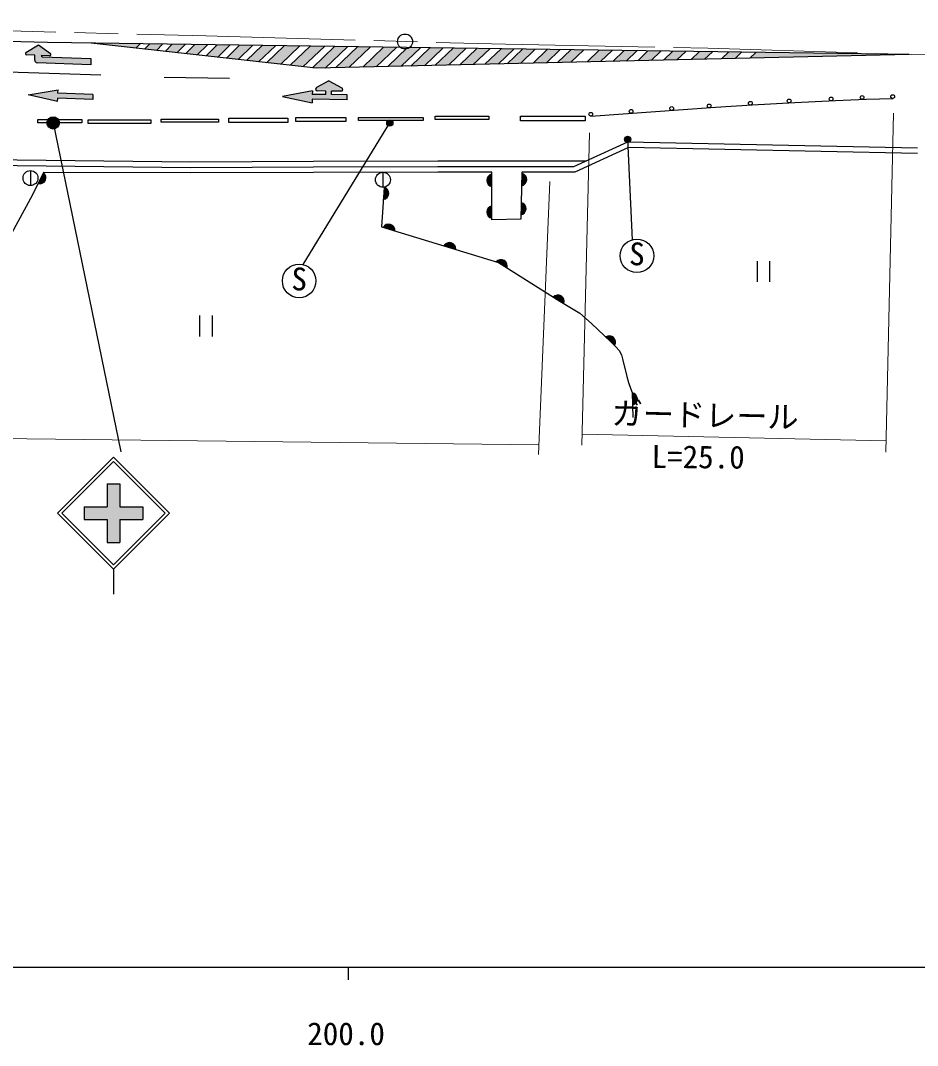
# Model space of a CAD drawing. Units: millimetres at full size, sheet at 1:1000; details may follow other scales. Extents: x 40000 to 680000, y 20000 to 380000.
# Drawn here: x 241709 to 313716, y 198715 to 281036 of the extents above; entities that cross this region are included whole.
import ezdxf
from ezdxf.enums import TextEntityAlignment as Align

# ---------------------------------------------------------------- set-up
doc = ezdxf.new("R2010")
doc.units = ezdxf.units.MM
doc.header["$LTSCALE"] = 1000
doc.linetypes.add('CHAIN', pattern=[18.5, 12, -1.5, 3.5, -1.5])
for name, color, linetype, lineweight in [('M-BGD', 7, 'Continuous', 25), ('M-BGD-EXST', 7, 'Continuous', 25), ('M-BMK', 2, 'CHAIN', 13), ('M-BMK-SRVR', 3, 'Continuous', 25), ('M-STR-HTXT', 7, 'Continuous', 13), ('M-STR-STRC', 7, 'Continuous', 25), ('M-TTL-BAND', 7, 'Continuous', 25)]:
    doc.layers.add(name, color=color, linetype=linetype, lineweight=lineweight)
doc.styles.add('ＭＳ ゴシック', font='')
doc.styles.get('ＭＳ ゴシック').set_extended_font_data('MS Gothic')

msp = doc.modelspace()

# ---------------------------------------------------------------- hatches: boundary and pattern name
at = {"layer": 'M-BGD'}
for points in [[(243119, 267936, 0.82183), (243556, 268825)], [(279542, 268692, 0.82183), (279542, 267702)], [(281930, 267765, 0.82183), (281955, 268755)], [(270835, 266661, 0.82183), (270897, 267650)], [(279542, 266141, 0.82183), (279542, 265150)], [(281871, 265425, 0.82183), (281896, 266416)], [(271772, 264129, 0.82183), (270824, 264418)], [(276645, 262644, 0.82183), (275698, 262932)], [(280766, 261166, 0.82183), (279899, 261644)], [(285320, 258306, 0.82183), (284476, 258825)], [(289399, 254928, 0.82183), (288687, 255617)], [(290831, 250144, 0.82183), (290810, 251135)]]:
    msp.add_hatch(color=256, dxfattribs=at).paths.add_polyline_path(points)
at = {"layer": 'M-BGD-EXST'}
for points in [[(271606, 272812, 1), (271106, 272812, 0.41421), (271356, 272562, 0.41421)], [(290697, 271500, 1), (290197, 271500, 0.41421), (290447, 271250, 0.41421)]]:
    msp.add_hatch(color=256, dxfattribs=at).paths.add_polyline_path(points)
at = {"layer": 'M-STR-STRC'}
for points in [[(247363, 277981), (247344, 277481), (243047, 277642), (243040, 277642), (243033, 277643), (243026, 277644), (243019, 277645), (243013, 277646), (243006, 277648), (242999, 277650), (242992, 277652), (242986, 277654), (242979, 277657), (242976, 277658), (242973, 277659), (242970, 277661), (242967, 277662), (242963, 277664), (242960, 277665), (242957, 277667), (242954, 277669), (242951, 277671), (242948, 277672), (242945, 277674), (242942, 277676), (242940, 277678), (242937, 277680), (242934, 277682), (242931, 277684), (242928, 277687), (242926, 277689), (242923, 277691), (242921, 277693), (242918, 277696), (242915, 277698), (242913, 277701), (242910, 277703), (242908, 277706), (242906, 277708), (242903, 277711), (242901, 277714), (242899, 277716), (242897, 277719), (242895, 277722), (242893, 277725), (242891, 277727), (242889, 277730), (242887, 277733), (242885, 277736), (242883, 277739), (242881, 277742), (242880, 277745), (242878, 277748), (242876, 277751), (242875, 277755), (242873, 277758), (242870, 277764), (242868, 277771), (242865, 277777), (242863, 277784), (242861, 277790), (242860, 277797), (242858, 277804), (242857, 277811), (242856, 277818), (242855, 277825), (242855, 277832), (242855, 277839), (242855, 277846), (242870, 278248), (242192, 278274), (242186, 278275), (242181, 278275), (242176, 278276), (242171, 278278), (242166, 278279), (242161, 278281), (242158, 278282), (242155, 278284), (242152, 278285), (242148, 278287), (242145, 278289), (242143, 278291), (242140, 278293), (242137, 278295), (242134, 278297), (242132, 278299), (242129, 278302), (242127, 278304), (242124, 278307), (242122, 278309), (242120, 278312), (242118, 278315), (242116, 278318), (242114, 278321), (242112, 278324), (242110, 278327), (242109, 278330), (242107, 278333), (242105, 278338), (242103, 278343), (242102, 278348), (242101, 278353), (242100, 278358), (242099, 278363), (242099, 278368), (242098, 278374), (242098, 278379), (242099, 278384), (242100, 278391), (242101, 278398), (242104, 278406), (242107, 278414), (242113, 278425), (242126, 278443), (242144, 278458), (243151, 279089), (244108, 278385), (244111, 278382), (244114, 278380), (244116, 278378), (244119, 278375), (244121, 278373), (244123, 278370), (244126, 278368), (244128, 278365), (244130, 278362), (244132, 278359), (244134, 278356), (244135, 278353), (244137, 278350), (244140, 278344), (244142, 278339), (244144, 278334), (244145, 278329), (244146, 278324), (244147, 278319), (244147, 278313), (244148, 278308), (244148, 278303), (244148, 278298), (244147, 278292), (244146, 278286), (244144, 278279), (244142, 278270), (244138, 278261), (244131, 278249), (244116, 278232), (244099, 278219), (244090, 278214), (244082, 278211), (244075, 278209), (244068, 278207), (244062, 278206), (244056, 278205), (244051, 278205), (244046, 278205), (243369, 278227), (243370, 278222), (243370, 278216), (243371, 278211), (243372, 278206), (243373, 278201), (243374, 278196), (243376, 278191), (243378, 278186), (243379, 278183), (243381, 278180), (243383, 278177), (243384, 278174), (243386, 278171), (243388, 278168), (243390, 278165), (243393, 278162), (243395, 278160), (243397, 278157), (243400, 278155), (243402, 278152), (243405, 278150), (243408, 278148), (243410, 278146), (243413, 278144), (243416, 278142), (243419, 278140), (243422, 278138), (243425, 278137), (243429, 278135), (243433, 278133), (243438, 278131), (243443, 278130), (243448, 278129), (243454, 278128), (243459, 278127), (243464, 278127)], [(247374, 279215), (251319, 279160), (250973, 278814)], [(251673, 278736), (252088, 279150), (253121, 279136), (252616, 278631)], [(254259, 278449), (253316, 278553), (253889, 279125), (254923, 279111)], [(254960, 278371), (255691, 279100), (256724, 279086), (255902, 278266)], [(256603, 278188), (257492, 279075), (258526, 279061), (257545, 278083)], [(259189, 277900), (258246, 278005), (259294, 279050), (260328, 279036)], [(260809, 277719), (259864, 277825), (261109, 279025), (262181, 279010)], [(262606, 277519), (261467, 277646), (262872, 279001), (264116, 278984)], [(264369, 277323), (263344, 277437), (264961, 278972), (266116, 278956)], [(266172, 277219), (265456, 277202), (265143, 277237), (266923, 278945), (267956, 278931)], [(268077, 277263), (267004, 277238), (268756, 278919), (269789, 278905)], [(270254, 277314), (269180, 277289), (270849, 278891), (271882, 278876)], [(272270, 277360), (271196, 277335), (272789, 278864), (273822, 278849)], [(274129, 277404), (273055, 277379), (274577, 278839), (275610, 278825)], [(276054, 277448), (274980, 277423), (276429, 278813), (277462, 278799)], [(278054, 277495), (276980, 277470), (278352, 278787), (279385, 278773)], [(280064, 277541), (278990, 277517), (280286, 278760), (281319, 278746)], [(280770, 277558), (281998, 278737), (283031, 278722), (281844, 277583)], [(283924, 277631), (282851, 277606), (284000, 278709), (285033, 278695)], [(285889, 277677), (284815, 277652), (285890, 278683), (286923, 278668)], [(288265, 277732), (287191, 277707), (288175, 278651), (289208, 278637)], [(289253, 277755), (290158, 278624), (291191, 278609), (290327, 277780)], [(292326, 277826), (291253, 277801), (292082, 278597), (293115, 278583)], [(294398, 277874), (293324, 277850), (294074, 278570), (295107, 278555)], [(295556, 277901), (296221, 278540), (297254, 278526), (296630, 277926)], [(297995, 277958), (298568, 278508), (299601, 278493), (299069, 277983)], [(300266, 278011), (300752, 278477), (313041, 278308)], [(262734, 274933), (265126, 274432), (265129, 274707), (267940, 274675), (267945, 275073), (266680, 275087), (266683, 275362), (267426, 275354, 0.78564), (267498, 275636), (266458, 276190), (265476, 275657, 0.77336), (265546, 275375), (266216, 275367), (266213, 275092), (265134, 275105), (265137, 275380)], [(242311, 275072), (244723, 275464), (244714, 275189), (247524, 275094), (247510, 274696), (244700, 274792), (244691, 274517)], [(243834, 272811, 0.41421), (244334, 272311, 0.41421), (244834, 272811, 1)], [(246818, 241967), (248679, 241967), (248679, 243827), (249679, 243827), (249679, 241967), (251538, 241967), (251538, 240967), (249679, 240967), (249678, 239107), (248678, 239107), (248679, 240967), (246818, 240967)]]:
    msp.add_hatch(color=256, dxfattribs=at).paths.add_polyline_path(points)

# ---------------------------------------------------------------- linework, layer by layer
at = {"layer": 'M-BGD'}
for p, q in [((242509, 268980), (242509, 267780)), ((270803, 268843), (270803, 267643)), ((300837, 261712), (300837, 260035)), ((301837, 261712), (301837, 260035)), ((256087, 257340), (256087, 255663)), ((257087, 257340), (257087, 255663))]:
    msp.add_line(p, q, dxfattribs=at)
for points in [[(287502, 273360), (297502, 274062), (300452, 274251), (303858, 274448), (307136, 274602), (309602, 274722), (311730, 274773)], [(313723, 270786), (290439, 271260), (286107, 269276), (275200, 269276), (265219, 269261), (255378, 269214), (239087, 269385), (228023, 269788), (216232, 270159), (201681, 270640), (190087, 271058), (186561, 271135)], [(287137, 269748), (286009, 269726), (275200, 269726), (265217, 269711), (255380, 269664), (239098, 269835), (228038, 270238), (216246, 270609), (201696, 271090), (190100, 271508), (186571, 271585)], [(313714, 270366), (290527, 270838), (286199, 268856), (281958, 268856)], [(243555, 268825), (242683, 267047), (240320, 262702), (238321, 259613), (235738, 255423), (231913, 249518)], [(279542, 268856), (275200, 268856), (265220, 268841), (255377, 268794), (243555, 268825)], [(281958, 268856), (281863, 265076), (279542, 265016), (279542, 268856)], [(270896, 267633), (270698, 264456), (280084, 261596), (285017, 258489), (286613, 257531), (287554, 256692), (289090, 255227), (289532, 254800), (289767, 254534), (289947, 254197), (290025, 253876), (290394, 252441), (290504, 251955), (290684, 251516), (290809, 251148), (290852, 249140)]]:
    msp.add_lwpolyline(points, dxfattribs=at)
for centre, radius in [((309270, 274856), 150), ((311727, 274923), 150), ((296995, 274177), 150), ((300301, 274391), 150), ((303415, 274572), 150), ((306783, 274735), 150), ((287491, 273509), 150), ((290726, 273737), 150), ((293983, 273966), 150), ((242509, 268380), 600), ((270803, 268243), 600)]:
    msp.add_circle(centre, radius, dxfattribs=at)
for centre, start, end in [((243250, 268424), 255.02985, 52.68804), ((279640, 268197), 101.17122, 258.82941), ((281845, 268262), 279.72848, 77.38668), ((270768, 267162), 277.61071, 75.2689), ((279640, 265645), 101.17122, 258.82941), ((281786, 265923), 279.72848, 77.38668), ((271269, 264180), 354.2213, 151.87949), ((276143, 262694), 354.2213, 151.87949), ((280285, 261319), 342.32059, 139.97878), ((284847, 258483), 339.59191, 137.2501), ((288975, 255202), 327.14848, 124.80667), ((290722, 250637), 282.38806, 80.04625)]:
    msp.add_arc(centre, 505, start, end, dxfattribs=at)
at = {"layer": 'M-BGD-EXST'}
for p, q in [((264410, 261429), (271356, 272812)), ((290447, 271500), (290808, 263429))]:
    msp.add_line(p, q, dxfattribs=at)
for centre, radius in [((271356, 272812), 250), ((290447, 271500), 250), ((291192, 262135), 1350), ((264078, 260120), 1350)]:
    msp.add_circle(centre, radius, dxfattribs=at)
at = {"layer": 'M-BMK'}
msp.add_lwpolyline([(73145, 276802), (81094, 278477), (88528, 279810), (93436, 280511), (99492, 281321), (104924, 281857), (110697, 282352), (119440, 282734), (128646, 282819), (142933, 282535), (168518, 282082), (190713, 281491), (213374, 280855), (232555, 280410), (256587, 279795), (280641, 279123), (296896, 278817), (313210, 278302), (338593, 277693), (377831, 276664), (405787, 275835), (464051, 273970)], dxfattribs=at)
at = {"layer": 'M-BMK-SRVR'}
msp.add_circle((272583, 279348), 600, dxfattribs=at)
at = {"layer": 'M-STR-HTXT'}
for p, q in [((311782, 273592), (311188, 246367)), ((286776, 246930), (287380, 272009)), ((283293, 246181), (284215, 268096)), ((185860, 248122), (283326, 246952)), ((286797, 247821), (311208, 247288))]:
    msp.add_line(p, q, dxfattribs=at)
at = {"layer": 'M-STR-STRC'}
for p, q in [((242145, 278459), (243151, 279089)), ((243151, 279089), (244107, 278385)), ((251319, 279160), (250973, 278814)), ((252088, 279150), (251673, 278736)), ((253121, 279136), (252616, 278631)), ((253889, 279125), (253316, 278553)), ((254923, 279111), (254259, 278449)), ((255691, 279100), (254960, 278371)), ((256724, 279086), (255902, 278266)), ((257492, 279075), (256603, 278188)), ((242870, 278248), (242195, 278274)), ((242855, 277849), (242870, 278248)), ((258526, 279061), (257545, 278083)), ((259294, 279050), (258246, 278005)), ((260328, 279036), (259189, 277900)), ((261109, 279025), (259864, 277825)), ((262181, 279010), (260809, 277719)), ((262872, 279001), (261467, 277646)), ((264116, 278984), (262606, 277519)), ((264961, 278972), (263344, 277437)), ((266116, 278956), (264369, 277323)), ((266923, 278945), (265143, 277237)), ((267956, 278931), (266172, 277219)), ((268756, 278919), (267004, 277238)), ((269789, 278905), (268077, 277263)), ((270849, 278891), (269180, 277289)), ((271882, 278876), (270254, 277314)), ((272789, 278864), (271196, 277335)), ((273822, 278849), (272270, 277360)), ((274577, 278839), (273055, 277379)), ((275610, 278825), (274129, 277404)), ((276429, 278813), (274980, 277423)), ((277462, 278799), (276054, 277448)), ((278352, 278787), (276980, 277470)), ((279385, 278773), (278054, 277495)), ((280286, 278760), (278990, 277517)), ((281319, 278746), (280064, 277541)), ((281998, 278737), (280770, 277558)), ((283031, 278722), (281844, 277583)), ((284000, 278709), (282851, 277606)), ((285033, 278695), (283924, 277631)), ((285890, 278683), (284815, 277652)), ((286923, 278668), (285889, 277677)), ((288175, 278651), (287191, 277707)), ((289208, 278637), (288265, 277732)), ((290158, 278624), (289253, 277755)), ((291191, 278609), (290327, 277780)), ((292082, 278597), (291253, 277801)), ((293115, 278583), (292326, 277826)), ((294074, 278570), (293324, 277850)), ((295107, 278555), (294398, 277874)), ((296221, 278540), (295556, 277901)), ((297254, 278526), (296630, 277926)), ((298568, 278508), (297995, 277958)), ((299601, 278493), (299069, 277983)), ((300752, 278477), (300266, 278011)), ((248166, 276650), (216501, 277617)), ((247344, 277481), (243047, 277642)), ((244044, 278205), (243369, 278230)), ((243466, 278127), (247363, 277981)), ((247363, 277981), (247344, 277481)), ((253235, 276496), (258485, 276408)), ((266458, 276190), (265476, 275657)), ((266458, 276190), (267498, 275636)), ((242311, 275072), (244723, 275464)), ((244691, 274517), (242311, 275072)), ((244714, 275189), (244723, 275464)), ((247524, 275094), (244714, 275189)), ((247524, 275094), (247510, 274696)), ((265137, 275380), (262734, 274933)), ((265137, 275380), (265134, 275105)), ((266213, 275092), (265134, 275105)), ((266216, 275367), (265546, 275375)), ((266213, 275092), (266216, 275367)), ((266680, 275087), (266683, 275362)), ((267945, 275073), (266680, 275087)), ((267426, 275354), (266683, 275362)), ((267940, 274675), (267945, 275073)), ((244691, 274517), (244700, 274792)), ((247510, 274696), (244700, 274792)), ((262734, 274933), (265126, 274432)), ((265129, 274707), (265126, 274432)), ((267940, 274675), (265129, 274707)), ((244334, 272811), (249759, 246396)), ((244678, 241467), (249178, 245967)), ((245031, 241467), (249178, 245614)), ((253678, 241467), (249178, 245967)), ((253325, 241467), (249178, 245614)), ((248679, 243827), (249679, 243827)), ((248679, 243827), (248679, 241967)), ((249679, 243827), (249679, 241967)), ((244678, 241467), (249178, 236967)), ((245031, 241467), (249178, 237320)), ((246818, 241967), (246818, 240967)), ((246818, 241967), (248679, 241967)), ((249178, 237320), (253325, 241467)), ((249178, 236967), (253678, 241467)), ((249679, 241967), (251538, 241967)), ((251538, 241967), (251538, 240967)), ((246818, 240967), (248679, 240967)), ((248679, 240967), (248678, 239107)), ((249679, 240967), (249678, 239107)), ((249679, 240967), (251538, 240967)), ((248678, 239107), (249678, 239107)), ((249178, 236967), (249178, 234967))]:
    msp.add_line(p, q, dxfattribs=at)
for points in [[(313041, 278308), (243867, 279263), (216111, 279953)], [(313041, 278308), (265456, 277202), (247374, 279215)]]:
    msp.add_lwpolyline(points, dxfattribs=at)
for points in [[(275001, 273354), (279301, 273354), (279301, 273088), (275001, 273088)], [(281846, 273343), (287032, 273343), (287032, 272989), (281846, 272989)], [(243107, 273087), (246639, 273087), (246639, 272811), (243107, 272811)], [(247144, 273058), (252163, 273058), (252163, 272773), (247144, 272773)], [(252996, 273108), (257591, 273108), (257591, 272862), (252996, 272862)], [(258432, 273196), (263165, 273196), (263165, 272852), (258432, 272852)], [(263814, 273246), (267838, 273246), (267838, 272931), (263814, 272931)], [(268846, 273245), (274021, 273245), (274021, 272999), (268846, 272999)]]:
    msp.add_lwpolyline(points, close=True, dxfattribs=at)
msp.add_circle((244334, 272811), 500, dxfattribs=at)
for centre, radius, start, end in [((242198, 278374), 100, 122.0702, 267.78608), ((244048, 278305), 100, 267.8545, 53.63879), ((243055, 277842), 200, 177.8545, 267.8545), ((243469, 278227), 100, 177.8545, 267.8545), ((265548, 275525), 150, 118.48268, 269.35085), ((267428, 275504), 150, 269.35085, 61.9695)]:
    msp.add_arc(centre, radius, start, end, dxfattribs=at)
at = {"layer": 'M-TTL-BAND'}
for p, q in [((40000, 205000), (579000, 205000)), ((268000, 205000), (268000, 204000))]:
    msp.add_line(p, q, dxfattribs=at)

# ---------------------------------------------------------------- texts
at = {"layer": 'M-BGD-EXST', "style": 'ＭＳ ゴシック'}
for p in [(290537, 260842), (263423, 258828)]:
    msp.add_text('S', height=1833, rotation=358.508, dxfattribs=at).set_placement(p, align=Align.BOTTOM_LEFT)
at = {"layer": 'M-STR-HTXT', "style": 'ＭＳ ゴシック'}
for s, rotation, p in [('ガードレール', 358.724, (289142, 248045)), ('L=25.0', 359.542, (292355, 244555))]:
    msp.add_text(s, height=1833, rotation=rotation, dxfattribs=at).set_placement(p, align=Align.BOTTOM_LEFT)
at = {"layer": 'M-TTL-BAND', "style": 'ＭＳ ゴシック'}
msp.add_text('200.0', height=1833, dxfattribs=at).set_placement((267844, 198195), align=Align.BOTTOM_CENTER)

doc.saveas('drawing.dxf')
